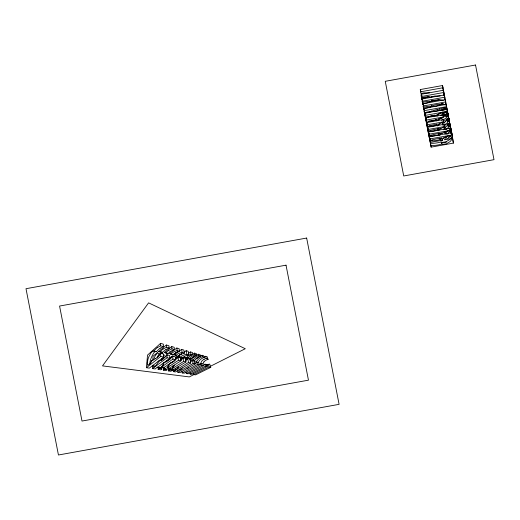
<?xml version="1.0" encoding="UTF-8"?>
<svg xmlns="http://www.w3.org/2000/svg" width="520" height="520" viewBox="0 0 520 520"><rect width="100%" height="100%" fill="white"/><g stroke="black" fill="none" stroke-linecap="round" stroke-linejoin="round"><path stroke-width="0.78" d="M158.138 369.415L158.158 367.328A37.941 31.857 -8.3 0 0 160.687 367.946L158.158 367.328L158.717 368.219A1.014 0.852 -8.3 0 0 159.055 368.387A1.021 0.858 -8.3 0 0 159.601 368.387L161.987 368.914L160.706 369.785L158.138 369.415L159.601 368.394M158.203 361.764L158.21 361.329M447.791 123.643A3.906 2.119 -11 0 1 448.474 123.721L448.857 126.002A3.894 2.113 -11 0 0 447.909 125.924L447.791 123.643L449.917 123.26L450.548 126.809A4.245 2.308 -11 0 0 448.864 125.996M432.113 106.197L431.496 106.594A12.948 7.027 -11 0 1 423.625 108.362L423.768 109.401L423.183 106.145A13.091 7.104 -11 0 0 424.138 106.067M450.528 133.432A12.37 6.715 -11 0 0 451.38 131.69L451.659 133.744A11.895 6.455 -11 0 1 451.62 133.946M446.732 108.609L445.322 99.677L423.059 103.701L423.696 107.341A12.064 6.546 -11 0 1 431.308 106.275L431.321 105.235M424.509 112.885L424.093 110.806L424.684 114.12L424.509 112.885A12.064 6.546 -11 0 0 432.029 111.222L432.029 111.085M431.418 100.659L431.399 101.394L430.385 101.322A13.026 7.072 -11 0 0 422.754 102.427M428.402 121.192L429.767 121.18A15.314 8.313 -11 0 1 438.477 119.776A12.272 6.656 -11 0 1 440.31 118.378L443.176 117.013L443.248 116.103M157.255 367.211L155.181 368.986L152.464 368.589L152.601 365.619M438.698 124.001L438.672 125.56M447.909 135.967L445.166 137.774A11.797 9.906 -8.3 0 1 444.808 139.789M431.581 96.85L431.6 96.492M435.962 119.847L436.007 119.353M146.439 367.705L160.706 356.434L160.68 353.229L163.644 354.022L163.742 357.091L149.325 368.128L146.439 367.705L147.524 355.101L160.589 343.363L163.345 344.156L163.417 346.515L160.108 348.27M200.258 364.201L201.74 361.16A9.185 7.715 -8.3 0 1 203.769 359.457L204.119 359.249M168.266 364.644L168.805 365.248A26.949 22.627 -8.3 0 0 168.201 365.047L168.181 364.696M425.724 118.099L429.566 116.513A14.021 7.612 -11 0 1 435.396 115.492A10.4 5.642 -11 0 1 438.406 114.66L438.588 113.601M161.59 366.977A18.401 15.45 -8.3 0 0 163.534 363.89L163.501 362.993M437.684 109.401A13.059 7.085 -11 0 1 439.394 109.155L439.55 108.413M158.567 361.589L158.763 360.906M170.378 363.207L171.061 362.739M166.251 361.835L166.614 360.757M153.524 359.931L153.933 358.741A32.337 27.151 -8.3 0 1 155.22 355.797L157.482 352.768A10.959 9.204 -8.3 0 0 158.802 353.412L159.341 353.639A22.607 18.98 -8.3 0 0 157.242 357.286A26.351 22.126 -8.3 0 0 160.667 353.223A24.544 20.611 -8.3 0 1 155.805 358.514M432.374 115.713L433.219 115.823A11.161 6.058 -11 0 0 436.741 115.778L437.079 114.894M161.571 360.1L162.376 358.137A30.42 25.538 -8.3 0 0 161.571 360.1A16.276 13.67 -8.3 0 0 162.214 359.638A19.168 16.094 -8.3 0 0 163.196 358.846L163.183 358.384L165.295 356.779A24.934 20.937 -8.3 0 0 166.862 354.822L167.83 355.056M198.088 362.732L199.199 360.867A10.472 8.794 -8.3 0 1 202.156 358.351A8.573 7.196 -8.3 0 1 204.269 357.428L203.743 355.771L202.072 355.29L196.04 358.891A12.018 10.088 -8.3 0 1 198.432 357.019A9.77 8.203 -8.3 0 1 200.538 356.031L200.155 354.738L198.4 354.231L192.166 358.079A12.35 10.367 -8.3 0 1 194.649 356.057A9.737 8.177 -8.3 0 1 196.755 355.03L196.378 353.652L194.532 353.119L192.822 354.211M174.363 360.971L174.694 360.269M446.732 114.03L447.239 111.969M451.555 137.183L451.081 138.028A11.966 6.494 -11 0 1 449.696 139.594L445.841 141.882L442.169 142.344A3.595 1.95 -11 0 1 441.044 141.934A17.713 9.614 -11 0 1 432.504 143.332L430.456 143.286L431.125 147.127L453.388 143.111L451.757 132.691L429.5 136.708L430.203 140.797L432.12 140.023M178.62 366.47L176.599 369.291L174.707 370.247A1.163 0.975 -8.3 0 1 174.401 370.207M447.161 116.669L447.428 116.233M196.761 361.062L196.417 361.641A4.797 4.03 -8.3 0 0 194.753 362.122M182.26 367.959L180.856 369.544L179.569 370.123A1.151 0.969 -8.3 0 1 178.854 369.967M147.881 365.183L149.643 364.137L151.931 360.445A2.925 2.457 -8.3 0 0 152.145 360.412L155.785 358.495M164.086 355.128L163.696 355.706A16.822 14.125 -8.3 0 1 164.086 355.128L163.833 355.062M169.5 363.786A22.126 18.577 -8.3 0 1 167.758 366.984L167.089 367.816A53.566 44.974 -8.3 0 1 169.462 368.251L180.941 360.834C180.147 351.767 174.961 362.375 170.937 363.006M150.189 363.447L149.78 363.974L150.091 361.556A32.37 27.177 -8.3 0 1 151.788 356.538C152.906 354.809 153.842 351.019 156.455 351.416M441.031 104.202L441.071 104.143A2.294 1.781 39.5 0 1 441.734 103.603M446.355 111.989L441.63 115.174M203.847 361.875C203.385 365.95 199.894 361.575 201.546 365.313L203.405 365.716L202.885 363.974M173.134 356.226L175.233 356.649L175.578 359.665L164.209 367.4A53.027 44.525 -8.3 0 0 161.428 367.12L162.877 365.137A26.351 22.126 -8.3 0 0 164.171 362.629L166.53 361.686A19.266 16.178 -8.3 0 0 172.53 356.076M164.209 367.4L161.564 366.964M180.707 359.242L182.871 358.046M445.276 107.79L443.137 109.206L439.27 110.578A12.675 6.877 -11 0 1 432.679 111.287L432.029 111.222M157.3 352.651L153.036 356.252L152.847 360.21A4.069 3.419 -8.3 0 1 152.145 360.412L151.931 360.445A22.978 19.292 -8.3 0 1 150.202 363.454M165.965 349.492A20.8 17.466 -8.3 0 0 162.675 352.313A83.044 69.725 -8.3 0 0 159.926 351.858A1.417 1.19 -8.3 0 0 159.77 351.669L158.737 351.631A10.407 8.742 -8.3 0 0 158.502 351.631L166.335 345.013L168.922 345.755L169.091 348.029L165.977 349.505M169.864 351.943A16.387 13.754 -8.3 0 1 170.969 351.156L174.441 349.622L174.174 347.269L171.737 346.567L164.587 352.281L165.074 352.365A1.502 1.261 -8.3 0 1 165.594 352.885A85.52 71.805 -8.3 0 1 168.129 353.45A19.767 16.595 -8.3 0 1 169.884 351.929M180.232 357.428L181.753 357.624A4.524 3.796 -8.3 0 1 183.3 357.279L184.151 356.675M431.229 135.265A17.264 9.373 -11 0 1 441.668 133.523L445.952 131.391L449.534 130.995A3.731 2.028 -11 0 1 450.574 131.345M438.406 114.653C440.791 112.736 446.31 110.214 447.967 114.069M170.827 354.153A1.924 1.612 -8.3 0 0 170.294 353.522A1.047 0.878 -8.3 0 0 169.774 353.379L176.826 348.029L179.127 348.693L179.517 351.312L176.806 352.209A13.663 11.473 -8.3 0 0 174.85 353.431A17.674 14.839 -8.3 0 0 173.167 354.816A76.635 64.344 -8.3 0 0 170.839 354.146A18.655 15.659 -8.3 0 1 172.523 352.716A15.561 13.065 -8.3 0 1 173.647 351.949L177.151 350.5L179.517 351.312M157.352 347.613L160.609 345.832L163.417 346.515M432.126 140.036A17.225 9.347 -11 0 1 441.474 138.327L443.482 138.352C445.634 135.493 454.24 134.979 451.197 140.251A11.219 6.09 -11 0 1 449.891 141.72L446.29 143.865L442.845 144.3A3.328 1.807 -11 0 1 441.896 143.975A17.42 9.451 -11 0 1 433.362 145.49L430.885 145.451L430.456 143.286M152.464 368.589L167.024 357.806L169.858 358.423L169.637 355.472L167.785 355.043M169.826 357.949L171.561 356.694L172.12 356.779M179.465 350.974L181.63 349.407L183.8 350.038L184.373 353.171L180.466 354.425A13.013 10.926 -8.3 0 0 179.595 354.985A15.314 12.857 -8.3 0 0 177.821 356.421A59.118 49.634 -8.3 0 0 175.675 355.635A2.535 2.132 -8.3 0 0 175.233 355.01A30.537 25.643 -8.3 0 0 174.323 354.692L178.828 351.435L175.981 352.671A14.736 12.376 -8.3 0 0 174.844 353.425A17.628 14.8 -8.3 0 0 173.167 354.822L170.839 354.146M169.858 358.423L157.84 367.068A1.892 1.593 -8.3 0 0 157.248 367.198M185.627 360.016L186.596 359.392A9.159 7.69 -8.3 0 1 187.109 359.112M448.565 137.878L444.782 139.782L450.931 138.671M163.105 349.018L166.458 347.308L169.091 348.029M161.428 367.12L172.926 359.093L175.578 359.665M175.409 358.163L177.19 357.071A1.944 1.631 -8.3 0 0 177.756 356.941L177.931 356.479A1.385 1.163 -8.3 0 1 179.218 356.291A2.321 1.95 -8.3 0 1 180.083 357.396M177.899 356.434L181.766 353.756A11.492 9.646 -8.3 0 0 179.602 354.991A15.262 12.812 -8.3 0 0 177.827 356.421L175.675 355.635A1.97 1.651 -8.3 0 0 174.792 354.712A1.163 0.975 -8.3 0 0 174.46 354.699M184.178 352.092L186.167 350.714L188.221 351.306L188.994 354.9A2.288 1.924 -8.3 0 0 188.572 355.128M188.578 367.685L187.037 368.557M445.133 121.823L442.41 123.266L443.144 125.034M180.596 358.507L182.097 357.507M188.624 353.171L190.463 351.949L192.406 352.508L192.894 354.49A13.085 10.985 -8.3 0 0 191.042 354.478L190.463 351.949M163.495 370.195C163.82 368.907 169.351 369.473 165.912 370.546L163.495 370.195L163.449 368.446A37.791 31.727 -8.3 0 0 165.841 368.745L163.449 368.446A1.853 1.56 -8.3 0 0 164.327 369.388M180.941 360.834L178.458 360.288L167.089 367.816L169.462 368.251M432.126 100.796L428.74 102.427A12.714 6.903 -11 0 1 422.682 103.532L422.844 104.689L422.214 101.114A11.876 6.448 -11 0 0 422.981 101.069M185.432 358.943L187.083 357.884M190.353 355.791L191.191 355.257M168.552 370.929L170.099 369.954L172.334 369.987A5.642 4.739 -8.3 0 0 173.017 369.928L170.839 371.267L168.552 370.929L168.603 368.888A14.476 12.155 -8.3 0 0 170.658 368.797M180.882 360.445A16.614 13.949 -8.3 0 0 183.053 357.89L185.276 358.098L185.978 361.926L183.644 361.419L171.873 368.836L172.861 369.168A4.459 3.744 -8.3 0 1 173.128 369.285L173.336 371.631L175.506 371.943L190.723 362.96L189.8 358.67L189.208 358.163M168.805 350.272L171.958 348.862L174.441 349.622M447.759 114.069L446.238 104.397L423.976 108.413L424.502 111.592A22.88 0.501 79.8 0 1 424.716 112.742A9.431 5.115 -11 0 1 431.288 111.696L434.662 110.156A12.759 6.929 -11 0 1 437.684 109.401M446.791 133.991L447.103 133.803A12.779 6.936 -11 0 0 450.931 129.526L450.528 127.445A12.961 7.033 -11 0 1 449.793 128.758M445.231 124.377L443.944 125.099M189.963 359.437L190.619 359.034M185.978 361.926L173.55 369.597A1.657 1.391 -8.3 0 0 174.389 370.234M442.936 103.74L436.722 105.983A11.655 6.325 -11 0 1 432.107 106.32M446.518 131.729L444.945 132.567L445.133 134.413M173.336 371.631L188.519 362.479L190.723 362.96M177.684 370.663L177.873 372.288L193.115 363.48L195.189 363.928L194.571 361.4L192.387 360.334A9.848 8.268 -8.3 0 1 190.495 361.901M204.172 357.103L205.569 356.291L207.161 356.753L208.078 359.444A6.305 5.298 -8.3 0 0 203.97 361.933M195.189 363.928L179.933 372.593L177.873 372.288M429.683 121.082L426.582 122.337L426.498 120.159M429.8 125.853A16.543 8.977 -11 0 1 439.556 124.248A11.518 6.253 -11 0 1 442.481 122.298C444.587 121.901 442.273 119.119 445.12 118.801A12.402 6.734 -11 0 0 447.154 116.669M181.961 371.436L182.182 372.918L197.451 364.423L199.414 364.851A12.103 10.166 -8.3 0 0 201.052 363.578M439.394 109.155L443.69 107.906A3.211 1.742 -11 0 1 445.081 108.147L446.284 109.401M186.036 372.164L186.27 373.516L201.546 365.313M203.405 365.716L188.13 373.782L186.27 373.516M189.924 372.84L190.164 374.082L205.426 366.158L207.188 366.541L206.499 364.397A18.271 15.347 -8.3 0 1 204.841 364.267A11.304 9.49 -8.3 0 1 203.294 365.385M207.188 366.541L191.939 374.341L190.164 374.082M209.105 366.957L208.24 364.357A9.197 7.722 -8.3 0 1 206.83 365.43A9.223 7.742 -8.3 0 0 208.24 364.357A6.266 5.265 -8.3 0 0 209.255 364.195A4.024 3.38 -8.3 0 0 209.664 364.072L210.769 367.322L209.105 366.957L189.293 376.916L102.505 365.892L148.603 302.855L245.291 348.725L210.418 366.281M210.769 367.322L195.566 374.868L193.875 374.621L193.622 373.477M443.768 129.76L446.401 128.778L428.578 131.995L428.838 133.77L429.195 133.608M429.774 125.814L427.459 126.744L427.043 124.644L427.388 124.475M431.308 106.275L431.918 105.995A12.721 6.903 -11 0 1 441.019 104.228A2.782 1.515 -11 0 1 442.754 104.124L442.5 103.688M444.353 129.24L444.015 127.855L445.594 127.017A12.961 7.033 -11 0 0 449.585 122.727M429.065 96.597L424.691 97.968A10.413 5.655 -11 0 1 421.675 98.267L421.174 95.544A8.385 4.55 -11 0 0 421.922 95.544M440.557 128.141L440.739 128.83A17.108 9.282 -11 0 0 430.313 130.578L428.356 131.306L427.928 129.142L428.285 128.98M441.376 115.434L443.723 114.615L425.815 117.845L426.179 120.335M429.76 138.515L430.118 138.352M428.578 131.995L429.273 135.993L431.204 135.226M442.891 112.015L441.727 112.463M439.147 99.606L435.701 100.607M187.987 355.134L185.9 355.732A9.458 7.943 -8.3 0 0 184.151 356.675M443.326 120.003L443.281 119.574L441.818 120.218A11.707 6.351 -11 0 0 441.526 120.367M440.746 128.83A11.31 6.143 -11 0 1 443.235 127.173C445.705 127.745 444.737 123.734 443.365 124.631A11.128 6.038 -11 0 0 442.553 125.028M440.323 115.674L440.759 115.525M440.05 113.081L439.628 113.204M441.831 110.513L444.243 110.078M446.466 134.076L448.728 133.653M420.999 91.806A8.385 4.55 -11 0 0 420.641 91.936L420.297 89.551L442.559 85.534L443.644 92.228M429.572 92.84L423.95 92.892A10.413 5.655 -11 0 0 421.005 93.665L420.732 91.773L442.995 87.757M440.122 95.973L435.032 96.025A9.067 4.921 -11 0 0 431.561 97.032L427.915 96.752A12.714 6.903 -11 0 0 421.85 97.831L421.219 94.27L443.482 90.246L444.672 97.689M421.844 97.831L421.649 96.492L443.911 92.476M422.136 98.982L422.747 102.408L422.136 98.982L444.399 94.965L445.705 103.148M422.572 101.205L444.834 97.188M423.696 107.341L423.495 105.924L445.75 101.907M424.716 112.742L424.411 110.637L446.674 106.62M425.36 116.24L424.899 113.133L447.161 109.109L448.682 118.788L447.161 109.109M425.744 118.183L425.334 115.356L447.59 111.338M448.078 113.828L448.325 115.499A19.383 0.423 79.8 0 1 448.584 116.773L448.708 117.377L448.078 113.828L444.574 114.459A3.991 2.165 -11 0 1 446.478 114.472A4.309 2.34 -11 0 1 446.901 114.562M443.099 115.681L445.484 115.245M426.582 122.337L426.25 120.068L443.176 117.013M444.626 114.419A5.194 4.355 -8.3 0 1 445.549 115.726L445.991 116.506L448.513 116.051M438.815 119.028L441.994 118.456M427.043 124.644L426.738 122.564L443.281 119.574M449.585 121.901A4.238 2.301 -11 0 0 448.019 121.199A3.913 2.126 -11 0 0 447.401 121.134L446.869 118.963L449 118.541L449.599 121.901L449 118.541M443.235 120.536L447.2 119.821M427.459 126.744L427.174 124.787L443.606 121.817M447.401 121.134L449.436 120.77M442.41 123.266L444.697 122.85M427.928 129.142L427.654 127.277L444.191 124.293M443.989 125.281L448.279 124.508M428.356 131.306L428.09 129.5L444.938 126.464M447.909 125.924L450.353 125.483M437.307 128.765L438.932 128.772L439.166 130.305M444.015 127.855L445.562 127.576M451.522 132.015L451.626 132.613L450.84 127.972L447.421 128.59A3.978 2.158 -11 0 1 449.241 128.609A4.309 2.34 -11 0 1 449.663 128.7M451.276 130.202L429.013 134.219L429.273 135.993M438.276 133.77L439.849 133.49L440.271 134.999M444.945 132.567L446.485 132.288M430.203 140.797L429.929 138.931L452.192 134.914M439.881 138.365L441.441 138.086L441.928 139.022A9.21 7.735 -8.3 0 0 442.702 140.16L430.209 142.415L429.54 138.6L430.332 138.645M445.192 137.41L446.713 137.131M441.825 142.896L446.596 142.038M189.417 358.351L189.547 358.332A4.329 3.634 -8.3 0 1 189.924 358.306L191.464 358.885A5.59 4.693 -8.3 0 0 189.924 359.242M438.951 118.807L441.851 118.053L445.088 116.012A11.947 6.481 -11 0 0 446.472 114.445L447.005 116.584A4.251 2.308 -11 0 1 448.695 117.416M180.394 357.435L183.3 357.292M176.975 357.097L176.989 357.097A9.88 8.294 -8.3 0 0 175.506 358.878M184.373 353.171L181.838 352.287L178.237 353.672A14.053 11.804 -8.3 0 0 177.379 354.237A16.419 13.787 -8.3 0 0 175.675 355.635M429.767 121.18L430.716 121.115A14.268 7.742 -11 0 0 433.024 120.802A14.001 7.598 -11 0 0 435.962 120.094A3.978 2.158 -11 0 0 436.846 120.894M185.75 360.737A12.409 10.42 -8.3 0 0 187.675 358.202L188.208 358.183A10.101 8.482 -8.3 0 0 189.066 358.131M171.775 370.006L171.542 370.006A1.443 1.216 -8.3 0 1 171.34 369.87L171.21 369.759A3.308 2.782 -8.3 0 1 170.677 368.784M206.499 364.397L204.841 364.267L205.426 366.158M429.39 133.848L428.61 133.796L429.286 137.696L428.61 133.796M170.099 369.954L170.15 369.96A1.203 1.008 -8.3 0 1 169.494 369.954A1.313 1.105 -8.3 0 1 168.961 369.668L168.428 368.888M429.54 138.6L429.975 140.823L432.022 140.875A17.953 9.744 -11 0 0 440.174 139.575A3.776 2.047 -11 0 0 442.715 140.166M437.983 116.019L437.365 115.953A3.211 1.742 -11 0 1 436.741 115.784M429.052 136.078L431.529 136.117A18.005 9.776 -11 0 0 438.763 134.972A4.154 2.256 -11 0 0 439.569 135.447M147.829 365.163L147.199 363.149L148.077 358.891A34.359 28.854 -8.3 0 1 149.019 356.415L151.287 352.417L153.238 350.928A0.676 0.566 -8.3 0 1 153.719 351.175L156.546 351.423M428.031 128.901L427.654 128.863L428.11 131.209L430.567 131.274A16.893 9.165 -11 0 0 434.947 130.793A17.57 9.536 -11 0 0 437.606 130.208L437.365 129.058M186.797 357.552L188.175 357.799M167.219 369.707L166.732 369.649A1.982 1.664 -8.3 0 1 165.887 368.732M186.394 357.507L186.875 357.565M427.024 123.799L426.679 123.741L427.141 126.184L430.443 126.288A15.925 8.639 -11 0 0 433.999 125.859A16.237 8.814 -11 0 0 436.67 125.255L436.481 124.059M186.628 357.532L187.044 357.591M182.182 372.918L184.139 373.204L199.414 364.851L198.906 362.993L196.911 362.329A11.765 9.88 -8.3 0 1 195.13 363.668M159.302 351.416A1.008 0.845 -8.3 0 1 159.906 351.865L162.669 352.307M188.428 355.095L185.803 354.263L182.019 355.856A13.825 11.609 -8.3 0 0 180.141 357.383M165.074 352.365L164.892 352.332A1.339 1.125 -8.3 0 1 165.575 352.892L168.129 353.45M163.326 363.851L163.306 363.135M426.803 121.049L426.14 120.913L425.861 119.412A16.627 0.364 79.8 0 1 425.796 119.073M161.987 368.914L161.564 368.836M196.755 355.037L194.942 354.712L194.532 353.119M172.153 356.779A21.723 18.239 -8.3 0 0 172.647 356.129L173.505 356.304M160.706 356.434L163.742 357.091M166.953 354.841L167.024 357.806M442.728 104.098L442.748 104.13A2.626 1.423 -11 0 1 443.632 104.474L444.646 104.787M169.774 353.379L170.281 353.535M162.727 353.782L162.169 353.632M161.987 353.581L161.239 353.385M161.05 353.334L160.68 353.229M200.538 356.031L198.764 355.518L198.4 354.231M174.323 354.692L175.227 355.017M172.614 369.076L172.653 369.09A2.678 2.249 -8.3 0 1 173.583 369.544M202.072 355.29L202.514 356.72L204.275 357.435M443.391 100.36L440.427 99.755L435.857 100.087A11.655 6.325 -11 0 0 431.392 101.387M155.174 366.321L154.882 366.197A10.569 8.873 -8.3 0 1 153.413 365.437L153.166 365.248M193.174 359.678L194.701 360.516A11.902 9.99 -8.3 0 1 198.439 357.026M205.569 356.291L206.258 358.384L208.078 359.444M443.632 113.965L442.832 113.516M442.722 113.458L441.142 112.677A6.052 3.283 -11 0 1 440.687 112.853M178.139 367.263L177.801 367.055L177.833 367.796M450.574 131.345L451.626 132.613M196.573 361.757L197.542 362.538M435.949 119.977L435.532 119.633M435.396 115.492L434.726 114.953M441.896 143.975L441.044 141.934M445.562 107.88L445.705 108.238M444.256 107.478L444.444 107.972M440.18 139.581L439.666 138.041M443.482 138.352L443.228 137.547M445.634 111.52L445.829 112.164M446.862 118.931L446.869 118.963A3.906 2.119 -11 0 1 447.558 119.002A4.238 2.301 -11 0 1 449.163 119.73M442.039 133.523L441.838 132.828M438.757 134.953L438.353 133.412M196.911 362.329L197.451 364.423M425.769 118.924L425.704 118.651A6.084 3.302 -11 0 0 426.127 118.684M439.556 124.241L439.361 123.448M438.477 119.788L438.262 118.898M192.387 360.334L193.115 363.48M447.558 119.002L448.012 121.206M425.549 117.228L425.529 117.156A16.627 0.364 79.8 0 0 425.484 116.935M424.95 115.089L425.172 116.148A22.88 0.501 79.8 0 0 425.328 116.916L425.607 118.833L424.95 115.089A10.979 5.961 -11 0 0 425.718 115.037M186.167 350.714L186.881 354.289M187.661 358.196L188.519 362.479M443.755 93.73L444.048 95.212M447.434 112.593L447.726 114.075M450.197 126.737L450.482 128.226M451.113 131.456L451.406 132.938M452.179 136.91L452.472 138.398L452.14 136.149M453.388 143.111L451.757 132.691M420.297 89.551L420.732 91.773M421.219 94.27L421.649 96.492M423.059 103.701L423.495 105.924M423.976 108.413L424.411 110.637M424.899 113.133L425.334 115.356M425.815 117.845L426.25 120.068M426.738 122.564L427.174 124.787M427.654 127.277L428.09 129.5M429.5 136.708L429.929 138.931M450.093 124.436L450.548 126.809M449.859 124.02L449.612 122.727L449.846 124.332M422.682 103.538L422.214 101.114M449.007 119.594L449.709 124.248L449.059 120.523M451.152 130.026L450.84 127.972M451.159 130.059L451.25 130.526M181.63 349.407L182.104 352.268M183.047 357.884L183.644 361.419M152.691 365.553C154.882 370.851 157.742 359.912 161.2 360.347A15.587 13.085 -8.3 0 0 162.214 359.638M451.704 133.153L451.925 134.654M451.38 131.69L451.815 134.68M451.146 130.91L451.451 132.99M450.528 127.445L450.879 129.851M450.053 125.002L450.515 128.173M445.101 121.803A12.35 6.702 -11 0 0 448.617 117.526L448.838 119.028M446.238 104.397L447.219 111.105M445.322 99.677L446.186 105.638M444.399 94.965L445.159 100.178M445.38 101.673L445.594 103.162M443.482 90.246L444.568 97.702M443.865 93.717L444.08 95.206M442.559 85.534L443.541 92.242M430.885 145.451L431.125 147.127M429.975 140.823L430.209 142.415M428.11 131.209L428.37 132.984L427.654 128.863M427.141 126.184L427.447 128.265L426.679 123.741M426.14 120.913L426.53 123.552L425.704 118.651M423.183 106.145L423.332 107.178M421.681 98.267L421.928 99.97L421.174 95.544M181.519 368.394L181.584 368.843M449.235 128.615L449.423 130.104M176.826 348.029L177.151 350.5M178.035 357.156L178.458 360.288M438.932 128.772L438.938 128.81A4.342 2.36 -11 0 1 438.633 128.726M449.443 130.247L449.534 130.995M177.281 367.296L177.411 368.381M171.737 346.567L171.958 348.862M172.647 356.129L172.926 359.093M172.452 361.79L172.497 362.245M172.842 366.074L172.965 367.504A10.939 9.185 -8.3 0 1 171.88 368.843L173.011 367.438A19.728 16.569 -8.3 0 0 174.311 365.112M449.95 135.447L450.001 136.214M167.895 359.834L167.953 360.789M166.335 345.013L166.458 347.308M160.589 343.363L160.609 345.832M431.288 111.683L431.288 110.909M165.613 352.885A19.805 16.627 -8.3 0 1 168.792 350.266M161.33 368.817A2.099 1.762 -8.3 0 1 160.726 367.939M159.939 351.865A21.97 18.447 -8.3 0 1 163.091 349.011M158.509 351.644A1.287 1.079 -8.3 0 1 159.204 351.416M191.471 358.891A12.389 10.4 -8.3 0 1 194.649 356.057M168.786 365.241A16.803 14.112 -8.3 0 1 167.108 367.822M156.734 351.449A22.997 19.312 -8.3 0 1 160.102 348.263M166.829 354.809A23.12 19.416 -8.3 0 1 162.227 359.651M170.15 358.982A17.316 14.541 -8.3 0 1 171.555 356.688M196.905 361.114A10.198 8.567 -8.3 0 1 202.508 356.707M187.895 355.166A0.943 0.786 -8.3 0 1 188.526 355.128M175.962 369.804A4.082 3.425 -8.3 0 1 175.422 368.459M153.745 351.175A23.939 20.098 -8.3 0 1 157.339 347.601M186.719 357.591A8.489 7.124 -8.3 0 1 191.016 354.425M183.775 358A4.739 3.978 -8.3 0 1 186.388 357.454M180.817 369.571A2.425 2.034 -8.3 0 1 180.453 369.025M179.562 357.409A2.516 2.113 -8.3 0 1 180.037 357.168M172.978 367.478A14.092 11.83 -8.3 0 1 173.024 365.957M164.723 369.375A1.059 0.891 -8.3 0 1 164.489 369.369M190.021 358.351A10.693 8.977 -8.3 0 1 194.928 354.679M193.291 359.729A11.121 9.334 -8.3 0 1 198.75 355.491M190.268 360.776A6.858 5.753 -8.3 0 1 193.167 359.645M204.126 359.255A7.365 6.181 -8.3 0 1 206.258 358.378M193.381 360.848A5.278 4.433 -8.3 0 1 194.701 360.51M188.279 357.851A9.815 8.242 -8.3 0 1 192.868 354.451M185.367 358.488A5.525 4.641 -8.3 0 1 188.175 357.754M421.441 95.797A11.876 6.448 -11 0 1 421.993 95.628M435.701 100.601A9.067 4.921 -11 0 1 432.12 100.874M422.325 100.217A13.026 7.072 -11 0 1 422.507 100.159M424.678 110.747A12.591 6.832 -11 0 1 424.106 110.78M423.26 104.995A12.591 6.832 -11 0 1 423.625 104.877M442.748 103.617A2.516 2.119 39.9 0 1 443.664 104.455M424.242 110.136A10.979 5.961 -11 0 1 424.606 110.019M446.433 108.401A4.355 2.366 -11 0 1 446.518 108.648M431.652 115.687A9.431 5.115 -11 0 1 425.334 116.896M437.32 114.907A7.546 5.077 -26.4 0 1 437.424 114.686M444.691 108.791A13.507 9.067 78.9 0 1 445.042 109.909M425.315 115.986A6.084 3.302 -11 0 1 425.607 115.856M426.309 118.541A5.681 3.159 -39.6 0 1 425.971 118.586M437.574 125.931A4.342 2.353 -11 0 1 436.69 125.249M443.3 116.103A4.862 4.082 -8.3 0 1 443.657 114.621M448.857 118.807A19.91 0.436 79.8 0 1 448.617 117.526M449.085 120.062A12.727 6.91 -11 0 1 445.211 124.371M447.967 115.122A4.309 2.34 -11 0 1 448.292 115.505M445.991 116.506A3.887 2.113 -11 0 1 447.005 116.584M438.464 130.774A4.323 2.346 -11 0 1 437.619 130.202M449.488 126.035A13.046 7.079 -11 0 1 446.075 129.22M439.816 133.497A4.251 2.308 -11 0 1 439.354 133.38M448.487 123.708A4.238 2.301 -11 0 1 449.046 123.858M447.896 130.734A12.961 7.033 -11 0 1 446.505 131.722M441.441 138.086A3.744 2.034 -11 0 1 441.2 138.06M450.625 129.181A4.309 2.34 -11 0 1 451.048 129.636M447.525 128.635A0.799 0.67 -8.3 0 1 446.303 128.876M450.528 135.993A11.895 6.455 -11 0 1 448.519 137.859M475.534 65.007L385.255 81.302L403.722 175.968L494 159.673L475.534 65.007M306.657 238.05L26 288.704L58.441 454.994L339.099 404.339L306.657 238.05M286.026 265.174L59.573 306.046L82.004 421.05L308.464 380.172L286.026 265.174"/></g></svg>
